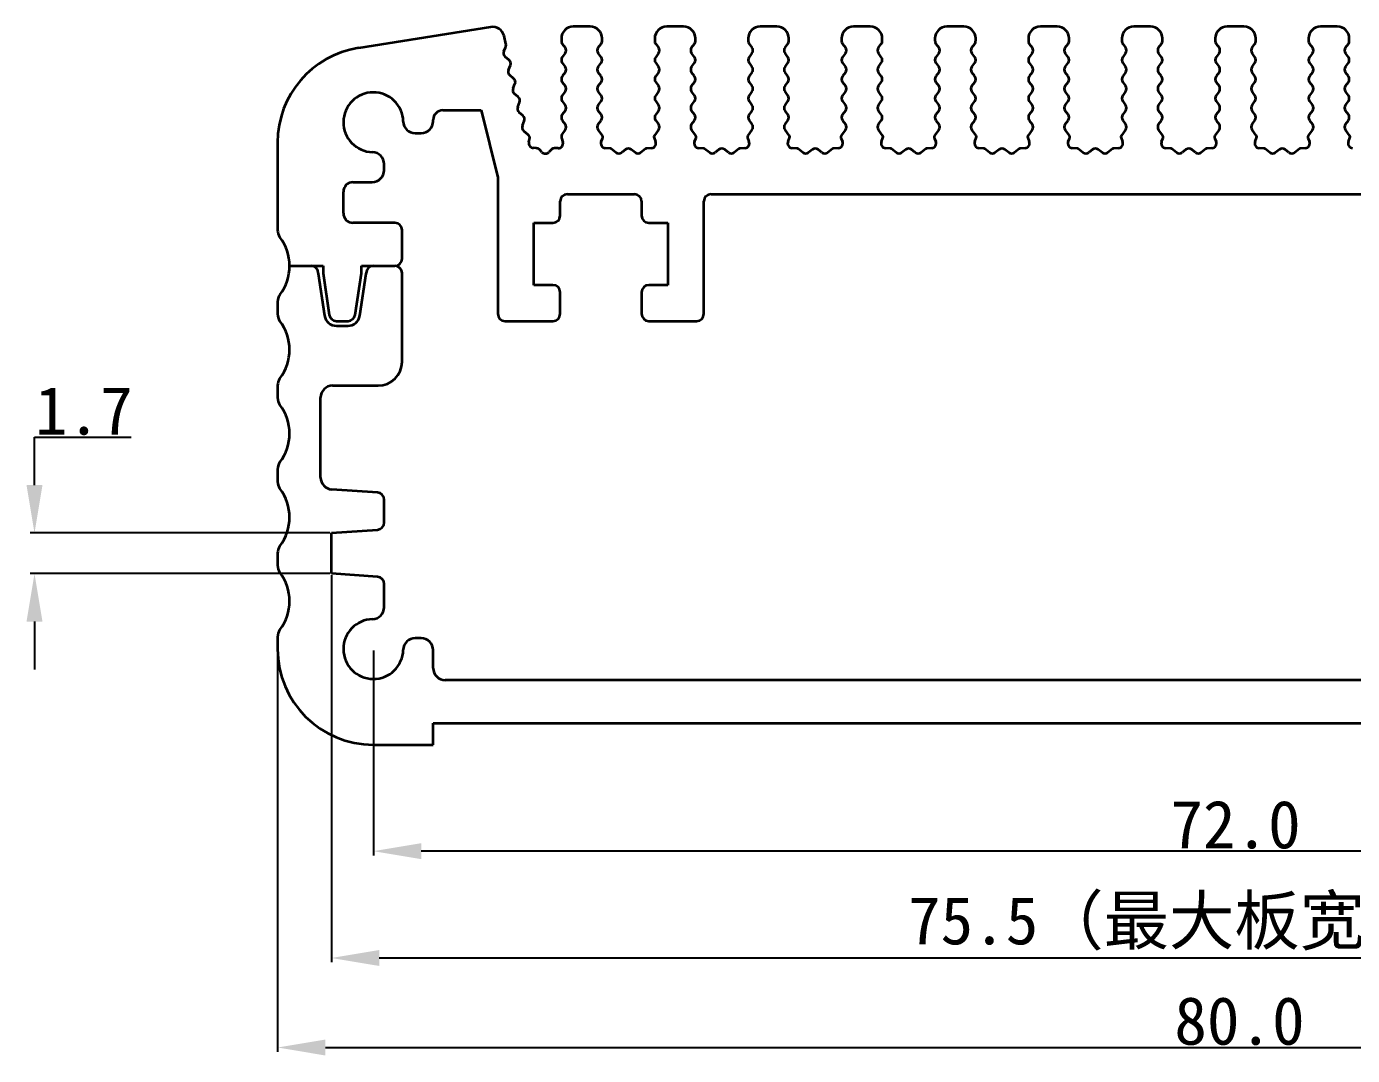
# Model space of a CAD drawing. Header units: inches. Extents: x -10 to 100, y -13 to 35.
# Drawn here: x -10.5 to 44.9, y -13 to 30 of the extents above; entities that cross this region are included whole.
import ezdxf

# ---------------------------------------------------------------- set-up
doc = ezdxf.new("R2010")
doc.units = ezdxf.units.IN
doc.header["$MEASUREMENT"] = 0
doc.layers.add('1', color=30, linetype='Continuous')
doc.layers.add('Visible (ISO)', color=7, linetype='Continuous', lineweight=35)
doc.styles.get("Standard").update_dxf_attribs({"font": 'simhei.ttf'})
doc.dimstyles.get("Standard").update_dxf_attribs({"dimtxt": 2, "dimasz": 2, "dimexe": 0.18, "dimexo": 0.0625, "dimgap": 0.09, "dimtad": 1, "dimtoh": 1, "dimdec": 1, "dimzin": 0, "dimdsep": 46, "dimtxsty": 'Standard', "dimcen": 0.09, "dimadec": 0, "dimazin": 0, "dimtfac": 1, "dimtdec": 1, "dimtofl": 0, "dimtmove": 0, "dimatfit": 3, "dimfxl": 1, "dimtolj": 1, "dimtzin": 0, "dimarcsym": 0})

# ---------------------------------------------------------------- blocks, each defined once
blk = doc.blocks.new('*D1')
at = {"color": 0, "lineweight": -2}
for p, q in [((0, 3.938), (0, -12.822)), ((80, 3.938), (80, -12.822)), ((2, -12.642), (78, -12.642))]:
    blk.add_line(p, q, dxfattribs=at)
at = {"color": 0}
for points in [[(2, -12.309), (2, -12.976), (0, -12.642)], [(78, -12.309), (78, -12.976), (80, -12.642)]]:
    blk.add_solid(points, dxfattribs=at)
at = {"layer": 'Defpoints', "color": 0}
for p in [(0, 4), (80, 4), (80, -12.642)]:
    blk.add_point(p, dxfattribs=at)
at = {"color": 0, "insert": (40.165, -11.541), "char_height": 2, "attachment_point": 5}
blk.add_mtext('\\A1;80.0', dxfattribs=at)
blk = doc.blocks.new('*D3')
at = {"color": 0, "lineweight": -2}
for p, q in [((-10.148, 10.85), (-10.148, 12.85)), ((-10.148, 12.85), (-6.114, 12.85)), ((2.188, 8.85), (-10.328, 8.85)), ((2.188, 7.15), (-10.328, 7.15)), ((-10.148, 5.15), (-10.148, 3.15))]:
    blk.add_line(p, q, dxfattribs=at)
at = {"color": 0}
for points in [[(-10.481, 10.85), (-9.815, 10.85), (-10.148, 8.85)], [(-10.481, 5.15), (-9.815, 5.15), (-10.148, 7.15)]]:
    blk.add_solid(points, dxfattribs=at)
at = {"layer": 'Defpoints', "color": 0}
for p in [(-10.148, 8.85), (2.25, 8.85), (2.25, 7.15)]:
    blk.add_point(p, dxfattribs=at)
at = {"color": 0, "insert": (-8.086, 13.94), "char_height": 2, "attachment_point": 5}
blk.add_mtext('\\A1;1.7', dxfattribs=at)
blk = doc.blocks.new('*D4')
at = {"layer": '1', "color": 0, "lineweight": -2}
for p, q in [((2.25, 7.088), (2.25, -9.084)), ((77.75, 7.088), (77.75, -9.084)), ((4.25, -8.904), (75.75, -8.904))]:
    blk.add_line(p, q, dxfattribs=at)
at = {"layer": '1', "color": 0}
for points in [[(4.25, -8.57), (4.25, -9.237), (2.25, -8.904)], [(75.75, -8.57), (75.75, -9.237), (77.75, -8.904)]]:
    blk.add_solid(points, dxfattribs=at)
at = {"layer": 'Defpoints', "color": 0}
for p in [(2.25, 7.15), (77.75, 7.15), (77.75, -8.904)]:
    blk.add_point(p, dxfattribs=at)
at = {"layer": '1', "color": 0, "insert": (39.949, -7.465), "char_height": 2, "attachment_point": 5}
blk.add_mtext('\\A1;75.5（最大板宽74.9）', dxfattribs=at)
blk = doc.blocks.new('*D9')
at = {"color": 0, "lineweight": -2}
for p, q in [((4, 3.938), (4, -4.621)), ((76, 3.938), (76, -4.621)), ((74, -4.441), (6, -4.441))]:
    blk.add_line(p, q, dxfattribs=at)
at = {"color": 0}
for points in [[(6, -4.108), (6, -4.775), (4, -4.441)], [(74, -4.108), (74, -4.775), (76, -4.441)]]:
    blk.add_solid(points, dxfattribs=at)
at = {"layer": 'Defpoints', "color": 0}
for p in [(4, 4), (76, 4), (4, -4.441)]:
    blk.add_point(p, dxfattribs=at)
at = {"color": 0, "insert": (40, -3.34), "char_height": 2, "attachment_point": 5}
blk.add_mtext('\\A1;72.0', dxfattribs=at)

msp = doc.modelspace()

# ---------------------------------------------------------------- linework, layer by layer
at = {"layer": 'Visible (ISO)'}
for p, q in [((8.893, 29.976), (3.374, 29.102)), ((13.05, 30), (12.35, 30)), ((16.95, 30), (16.25, 30)), ((20.85, 30), (20.15, 30)), ((24.75, 30), (24.05, 30)), ((28.65, 30), (27.95, 30)), ((32.55, 30), (31.85, 30)), ((36.45, 30), (35.75, 30)), ((40.35, 30), (39.65, 30)), ((44.25, 30), (43.55, 30)), ((9.537, 29.281), (9.457, 29.604)), ((11.85, 29.5), (11.85, 29.4)), ((13.55, 29.4), (13.55, 29.5)), ((15.75, 29.5), (15.75, 29.4)), ((17.45, 29.4), (17.45, 29.5)), ((19.65, 29.5), (19.65, 29.4)), ((21.35, 29.4), (21.35, 29.5)), ((23.55, 29.5), (23.55, 29.4)), ((25.25, 29.4), (25.25, 29.5)), ((27.45, 29.5), (27.45, 29.4)), ((29.15, 29.4), (29.15, 29.5)), ((31.35, 29.5), (31.35, 29.4)), ((33.05, 29.4), (33.05, 29.5)), ((35.25, 29.5), (35.25, 29.4)), ((36.95, 29.4), (36.95, 29.5)), ((39.15, 29.5), (39.15, 29.4)), ((40.85, 29.4), (40.85, 29.5)), ((43.05, 29.5), (43.05, 29.4)), ((44.75, 29.4), (44.75, 29.5)), ((9.449, 28.971), (9.527, 29.155)), ((11.89, 29.28), (12.01, 29.12)), ((12.01, 28.88), (11.89, 28.72)), ((13.39, 29.12), (13.51, 29.28)), ((13.51, 28.72), (13.39, 28.88)), ((15.79, 29.28), (15.91, 29.12)), ((15.91, 28.88), (15.79, 28.72)), ((17.29, 29.12), (17.41, 29.28)), ((17.41, 28.72), (17.29, 28.88)), ((19.69, 29.28), (19.81, 29.12)), ((19.81, 28.88), (19.69, 28.72)), ((21.19, 29.12), (21.31, 29.28)), ((21.31, 28.72), (21.19, 28.88)), ((23.59, 29.28), (23.71, 29.12)), ((23.71, 28.88), (23.59, 28.72)), ((25.09, 29.12), (25.21, 29.28)), ((25.21, 28.72), (25.09, 28.88)), ((27.49, 29.28), (27.61, 29.12)), ((27.61, 28.88), (27.49, 28.72)), ((28.99, 29.12), (29.11, 29.28)), ((29.11, 28.72), (28.99, 28.88)), ((31.39, 29.28), (31.51, 29.12)), ((31.51, 28.88), (31.39, 28.72)), ((32.89, 29.12), (33.01, 29.28)), ((33.01, 28.72), (32.89, 28.88)), ((35.29, 29.28), (35.41, 29.12)), ((35.41, 28.88), (35.29, 28.72)), ((36.79, 29.12), (36.91, 29.28)), ((36.91, 28.72), (36.79, 28.88)), ((39.19, 29.28), (39.31, 29.12)), ((39.31, 28.88), (39.19, 28.72)), ((40.69, 29.12), (40.81, 29.28)), ((40.81, 28.72), (40.69, 28.88)), ((43.09, 29.28), (43.21, 29.12)), ((43.21, 28.88), (43.09, 28.72)), ((44.59, 29.12), (44.71, 29.28)), ((44.71, 28.72), (44.59, 28.88)), ((9.663, 28.612), (9.508, 28.738)), ((9.643, 28.195), (9.721, 28.379)), ((11.89, 28.48), (12.01, 28.32)), ((13.39, 28.32), (13.51, 28.48)), ((15.79, 28.48), (15.91, 28.32)), ((17.29, 28.32), (17.41, 28.48)), ((19.69, 28.48), (19.81, 28.32)), ((21.19, 28.32), (21.31, 28.48)), ((23.59, 28.48), (23.71, 28.32)), ((25.09, 28.32), (25.21, 28.48)), ((27.49, 28.48), (27.61, 28.32)), ((28.99, 28.32), (29.11, 28.48)), ((31.39, 28.48), (31.51, 28.32)), ((32.89, 28.32), (33.01, 28.48)), ((35.29, 28.48), (35.41, 28.32)), ((36.79, 28.32), (36.91, 28.48)), ((39.19, 28.48), (39.31, 28.32)), ((40.69, 28.32), (40.81, 28.48)), ((43.09, 28.48), (43.21, 28.32)), ((44.59, 28.32), (44.71, 28.48)), ((9.856, 27.835), (9.701, 27.962)), ((12.01, 28.08), (11.89, 27.92)), ((13.51, 27.92), (13.39, 28.08)), ((15.91, 28.08), (15.79, 27.92)), ((17.41, 27.92), (17.29, 28.08)), ((19.81, 28.08), (19.69, 27.92)), ((21.31, 27.92), (21.19, 28.08)), ((23.71, 28.08), (23.59, 27.92)), ((25.21, 27.92), (25.09, 28.08)), ((27.61, 28.08), (27.49, 27.92)), ((29.11, 27.92), (28.99, 28.08)), ((31.51, 28.08), (31.39, 27.92)), ((33.01, 27.92), (32.89, 28.08)), ((35.41, 28.08), (35.29, 27.92)), ((36.91, 27.92), (36.79, 28.08)), ((39.31, 28.08), (39.19, 27.92)), ((40.81, 27.92), (40.69, 28.08)), ((43.21, 28.08), (43.09, 27.92)), ((44.71, 27.92), (44.59, 28.08)), ((9.837, 27.418), (9.914, 27.603)), ((10.05, 27.059), (9.895, 27.185)), ((11.89, 27.68), (12.01, 27.52)), ((12.01, 27.28), (11.89, 27.12)), ((13.39, 27.52), (13.51, 27.68)), ((13.51, 27.12), (13.39, 27.28)), ((15.79, 27.68), (15.91, 27.52)), ((15.91, 27.28), (15.79, 27.12)), ((17.29, 27.52), (17.41, 27.68)), ((17.41, 27.12), (17.29, 27.28)), ((19.69, 27.68), (19.81, 27.52)), ((19.81, 27.28), (19.69, 27.12)), ((21.19, 27.52), (21.31, 27.68)), ((21.31, 27.12), (21.19, 27.28)), ((23.59, 27.68), (23.71, 27.52)), ((23.71, 27.28), (23.59, 27.12)), ((25.09, 27.52), (25.21, 27.68)), ((25.21, 27.12), (25.09, 27.28)), ((27.49, 27.68), (27.61, 27.52)), ((27.61, 27.28), (27.49, 27.12)), ((28.99, 27.52), (29.11, 27.68)), ((29.11, 27.12), (28.99, 27.28)), ((31.39, 27.68), (31.51, 27.52)), ((31.51, 27.28), (31.39, 27.12)), ((32.89, 27.52), (33.01, 27.68)), ((33.01, 27.12), (32.89, 27.28)), ((35.29, 27.68), (35.41, 27.52)), ((35.41, 27.28), (35.29, 27.12)), ((36.79, 27.52), (36.91, 27.68)), ((36.91, 27.12), (36.79, 27.28)), ((39.19, 27.68), (39.31, 27.52)), ((39.31, 27.28), (39.19, 27.12)), ((40.69, 27.52), (40.81, 27.68)), ((40.81, 27.12), (40.69, 27.28)), ((43.09, 27.68), (43.21, 27.52)), ((43.21, 27.28), (43.09, 27.12)), ((44.59, 27.52), (44.71, 27.68)), ((44.71, 27.12), (44.59, 27.28)), ((10.03, 26.642), (10.108, 26.826)), ((11.89, 26.88), (12.01, 26.72)), ((13.39, 26.72), (13.51, 26.88)), ((15.79, 26.88), (15.91, 26.72)), ((17.29, 26.72), (17.41, 26.88)), ((19.69, 26.88), (19.81, 26.72)), ((21.19, 26.72), (21.31, 26.88)), ((23.59, 26.88), (23.71, 26.72)), ((25.09, 26.72), (25.21, 26.88)), ((27.49, 26.88), (27.61, 26.72)), ((28.99, 26.72), (29.11, 26.88)), ((31.39, 26.88), (31.51, 26.72)), ((32.89, 26.72), (33.01, 26.88)), ((35.29, 26.88), (35.41, 26.72)), ((36.79, 26.72), (36.91, 26.88)), ((39.19, 26.88), (39.31, 26.72)), ((40.69, 26.72), (40.81, 26.88)), ((43.09, 26.88), (43.21, 26.72)), ((44.59, 26.72), (44.71, 26.88)), ((6.5, 26.046), (6.5, 26.1)), ((6.9, 26.5), (8.5, 26.5)), ((8.5, 26.5), (9.2, 23.692)), ((10.243, 26.283), (10.088, 26.409)), ((10.224, 25.866), (10.301, 26.05)), ((12.01, 26.48), (11.89, 26.32)), ((11.89, 26.08), (12.01, 25.92)), ((13.51, 26.32), (13.39, 26.48)), ((13.39, 25.92), (13.51, 26.08)), ((15.91, 26.48), (15.79, 26.32)), ((15.79, 26.08), (15.91, 25.92)), ((17.41, 26.32), (17.29, 26.48)), ((17.29, 25.92), (17.41, 26.08)), ((19.81, 26.48), (19.69, 26.32)), ((19.69, 26.08), (19.81, 25.92)), ((21.31, 26.32), (21.19, 26.48)), ((21.19, 25.92), (21.31, 26.08)), ((23.71, 26.48), (23.59, 26.32)), ((23.59, 26.08), (23.71, 25.92)), ((25.21, 26.32), (25.09, 26.48)), ((25.09, 25.92), (25.21, 26.08)), ((27.61, 26.48), (27.49, 26.32)), ((27.49, 26.08), (27.61, 25.92)), ((29.11, 26.32), (28.99, 26.48)), ((28.99, 25.92), (29.11, 26.08)), ((31.51, 26.48), (31.39, 26.32)), ((31.39, 26.08), (31.51, 25.92)), ((33.01, 26.32), (32.89, 26.48)), ((32.89, 25.92), (33.01, 26.08)), ((35.41, 26.48), (35.29, 26.32)), ((35.29, 26.08), (35.41, 25.92)), ((36.91, 26.32), (36.79, 26.48)), ((36.79, 25.92), (36.91, 26.08)), ((39.31, 26.48), (39.19, 26.32)), ((39.19, 26.08), (39.31, 25.92)), ((40.81, 26.32), (40.69, 26.48)), ((40.69, 25.92), (40.81, 26.08)), ((43.21, 26.48), (43.09, 26.32)), ((43.09, 26.08), (43.21, 25.92)), ((44.71, 26.32), (44.59, 26.48)), ((44.59, 25.92), (44.71, 26.08)), ((5.749, 25.546), (6, 25.546)), ((10.455, 25.492), (10.282, 25.633)), ((12.01, 25.68), (11.895, 25.527)), ((13.565, 25.446), (13.39, 25.68)), ((15.91, 25.68), (15.735, 25.446)), ((17.465, 25.446), (17.29, 25.68)), ((19.81, 25.68), (19.635, 25.446)), ((21.365, 25.446), (21.19, 25.68)), ((23.71, 25.68), (23.535, 25.446)), ((25.265, 25.446), (25.09, 25.68)), ((27.61, 25.68), (27.435, 25.446)), ((29.165, 25.446), (28.99, 25.68)), ((31.51, 25.68), (31.335, 25.446)), ((33.065, 25.446), (32.89, 25.68)), ((35.41, 25.68), (35.235, 25.446)), ((36.965, 25.446), (36.79, 25.68)), ((39.31, 25.68), (39.135, 25.446)), ((40.865, 25.446), (40.69, 25.68)), ((43.21, 25.68), (43.035, 25.446)), ((44.765, 25.446), (44.59, 25.68)), ((0, 25.152), (0, 21.5)), ((10.495, 25.175), (10.523, 25.289)), ((10.802, 24.916), (10.691, 24.927)), ((11.72, 24.915), (11.568, 24.916)), ((11.863, 25.354), (11.914, 25.168)), ((13.515, 25.2), (13.577, 25.347)), ((13.882, 24.906), (13.683, 24.922)), ((15.617, 24.922), (15.418, 24.906)), ((15.723, 25.347), (15.785, 25.2)), ((17.415, 25.2), (17.477, 25.347)), ((17.782, 24.906), (17.583, 24.922)), ((19.517, 24.922), (19.318, 24.906)), ((19.623, 25.347), (19.685, 25.2)), ((21.315, 25.2), (21.377, 25.347)), ((21.682, 24.906), (21.483, 24.922)), ((23.417, 24.922), (23.218, 24.906)), ((23.523, 25.347), (23.585, 25.2)), ((25.215, 25.2), (25.277, 25.347)), ((25.582, 24.906), (25.383, 24.922)), ((27.317, 24.922), (27.118, 24.906)), ((27.423, 25.347), (27.485, 25.2)), ((29.115, 25.2), (29.177, 25.347)), ((29.482, 24.906), (29.283, 24.922)), ((31.217, 24.922), (31.018, 24.906)), ((31.323, 25.347), (31.385, 25.2)), ((33.015, 25.2), (33.077, 25.347)), ((33.382, 24.906), (33.183, 24.922)), ((35.117, 24.922), (34.918, 24.906)), ((35.223, 25.347), (35.285, 25.2)), ((36.915, 25.2), (36.977, 25.347)), ((37.282, 24.906), (37.083, 24.922)), ((39.017, 24.922), (38.818, 24.906)), ((39.123, 25.347), (39.185, 25.2)), ((40.815, 25.2), (40.877, 25.347)), ((41.182, 24.906), (40.983, 24.922)), ((42.917, 24.922), (42.718, 24.906)), ((43.023, 25.347), (43.085, 25.2)), ((44.715, 25.2), (44.777, 25.347)), ((11.038, 24.758), (10.951, 24.852)), ((11.419, 24.852), (11.332, 24.758)), ((14.13, 24.74), (13.934, 24.887)), ((14.53, 24.86), (14.37, 24.74)), ((14.93, 24.74), (14.77, 24.86)), ((15.366, 24.887), (15.17, 24.74)), ((18.03, 24.74), (17.834, 24.887)), ((18.43, 24.86), (18.27, 24.74)), ((18.83, 24.74), (18.67, 24.86)), ((19.266, 24.887), (19.07, 24.74)), ((21.93, 24.74), (21.734, 24.887)), ((22.33, 24.86), (22.17, 24.74)), ((22.73, 24.74), (22.57, 24.86)), ((23.166, 24.887), (22.97, 24.74)), ((25.83, 24.74), (25.634, 24.887)), ((26.23, 24.86), (26.07, 24.74)), ((26.63, 24.74), (26.47, 24.86)), ((27.066, 24.887), (26.87, 24.74)), ((29.73, 24.74), (29.534, 24.887)), ((30.13, 24.86), (29.97, 24.74)), ((30.53, 24.74), (30.37, 24.86)), ((30.966, 24.887), (30.77, 24.74)), ((33.63, 24.74), (33.434, 24.887)), ((34.03, 24.86), (33.87, 24.74)), ((34.43, 24.74), (34.27, 24.86)), ((34.866, 24.887), (34.67, 24.74)), ((37.53, 24.74), (37.334, 24.887)), ((37.93, 24.86), (37.77, 24.74)), ((38.33, 24.74), (38.17, 24.86)), ((38.766, 24.887), (38.57, 24.74)), ((41.43, 24.74), (41.234, 24.887)), ((41.83, 24.86), (41.67, 24.74)), ((42.23, 24.74), (42.07, 24.86)), ((42.666, 24.887), (42.47, 24.74)), ((4.45, 24), (4.45, 24.251)), ((3.15, 23.5), (3.95, 23.5)), ((9.2, 23.692), (9.2, 18)), ((2.75, 22.2), (2.75, 23.1)), ((11.8, 22.1), (11.8, 22.7)), ((12.1, 23), (14.9, 23)), ((15.2, 22.7), (15.2, 22.1)), ((17.8, 18), (17.8, 22.7)), ((18.1, 23), (61.9, 23)), ((4.9, 21.8), (3.15, 21.8)), ((10.7, 19.2), (10.7, 21.8)), ((10.7, 21.8), (11.5, 21.8)), ((15.5, 21.8), (16.3, 21.8)), ((16.3, 21.8), (16.3, 19.2)), ((5.2, 20.3), (5.2, 21.5)), ((0.5, 20), (1.9, 20)), ((0.5, 20), (1.4, 20)), ((1.9, 20), (1.9, 19.7)), ((3.5, 19.7), (3.5, 20)), ((3.5, 20), (4.9, 20)), ((4, 20), (4.9, 20)), ((1.7, 19.7), (1.7, 19.685)), ((1.7, 19.685), (1.964, 17.926)), ((1.9, 19.7), (2.162, 17.955)), ((3.238, 17.955), (3.5, 19.7)), ((3.436, 17.926), (3.7, 19.685)), ((3.7, 19.685), (3.7, 19.7)), ((5.2, 16), (5.2, 19.7)), ((11.5, 19.2), (10.7, 19.2)), ((11.8, 18), (11.8, 18.9)), ((15.2, 18.9), (15.2, 18)), ((16.3, 19.2), (15.5, 19.2)), ((0, 18.5), (0, 18)), ((2.458, 17.7), (2.942, 17.7)), ((2.458, 17.5), (2.942, 17.5)), ((9.5, 17.7), (11.5, 17.7)), ((15.5, 17.7), (17.5, 17.7)), ((0, 15), (0, 14.5)), ((2.3, 15), (4.2, 15)), ((1.8, 11.165), (1.8, 14.5)), ((0, 11.5), (0, 11)), ((4.175, 10.533), (2.265, 10.666)), ((4.454, 9.284), (4.454, 10.234)), ((2.25, 8.85), (4.175, 8.985)), ((2.25, 7.15), (2.25, 8.85)), ((0, 8), (0, 7.5)), ((4.175, 7.015), (2.25, 7.15)), ((4.454, 5.749), (4.454, 6.716)), ((0, 4.5), (0, 4)), ((6, 4.454), (5.749, 4.454)), ((6.5, 3.2), (6.5, 3.954)), ((73, 2.7), (7, 2.7)), ((6.5, 0), (6.5, 0.9)), ((6.5, 0.9), (73.5, 0.9)), ((4, 0), (6.5, 0))]:
    msp.add_line(p, q, dxfattribs=at)
for centre, radius, start, end in [((8.971, 29.483), 0.5, 14, 99), ((12.35, 29.5), 0.5, 90, 180), ((13.05, 29.5), 0.5, 0, 90), ((16.25, 29.5), 0.5, 90, 180), ((16.95, 29.5), 0.5, 0, 90), ((20.15, 29.5), 0.5, 90, 180), ((20.85, 29.5), 0.5, 0, 90), ((24.05, 29.5), 0.5, 90, 180), ((24.75, 29.5), 0.5, 0, 90), ((27.95, 29.5), 0.5, 90, 180), ((28.65, 29.5), 0.5, 360, 90), ((31.85, 29.5), 0.5, 90, 180), ((32.55, 29.5), 0.5, 0, 90), ((35.75, 29.5), 0.5, 90, 180), ((36.45, 29.5), 0.5, 0, 90), ((39.65, 29.5), 0.5, 90, 180), ((40.35, 29.5), 0.5, 0, 90), ((43.55, 29.5), 0.5, 90, 180), ((44.25, 29.5), 0.5, 360, 90), ((12.05, 29.4), 0.2, 180, 216.8699), ((13.35, 29.4), 0.2, 323.1301, 0), ((15.95, 29.4), 0.2, 180, 216.8699), ((17.25, 29.4), 0.2, 323.1301, 0), ((19.85, 29.4), 0.2, 180, 216.8699), ((21.15, 29.4), 0.2, 323.1301, 0), ((23.75, 29.4), 0.2, 180, 216.8699), ((25.05, 29.4), 0.2, 323.1301, 0), ((27.65, 29.4), 0.2, 180, 216.8699), ((28.95, 29.4), 0.2, 323.1301, 0), ((31.55, 29.4), 0.2, 180, 216.8699), ((32.85, 29.4), 0.2, 323.1301, 0), ((35.45, 29.4), 0.2, 180, 216.8699), ((36.75, 29.4), 0.2, 323.1301, 0), ((39.35, 29.4), 0.2, 180, 216.8699), ((40.65, 29.4), 0.2, 323.1301, 0), ((43.25, 29.4), 0.2, 180, 216.8699), ((44.55, 29.4), 0.2, 323.1301, 0), ((4, 25.152), 4, 99, 180), ((9.634, 28.893), 0.2, 157.1301, 230.8699), ((9.343, 29.233), 0.2, 337.1301, 14), ((11.85, 29), 0.2, 323.1301, 36.8699), ((13.55, 29), 0.2, 143.1301, 216.8699), ((15.75, 29), 0.2, 323.1301, 36.8699), ((17.45, 29), 0.2, 143.1301, 216.8699), ((19.65, 29), 0.2, 323.1301, 36.8699), ((21.35, 29), 0.2, 143.1301, 216.8699), ((23.55, 29), 0.2, 323.1301, 36.8699), ((25.25, 29), 0.2, 143.1301, 216.8699), ((27.45, 29), 0.2, 323.1301, 36.8699), ((29.15, 29), 0.2, 143.1301, 216.8699), ((31.35, 29), 0.2, 323.1301, 36.8699), ((33.05, 29), 0.2, 143.1301, 216.8699), ((35.25, 29), 0.2, 323.1301, 36.8699), ((36.95, 29), 0.2, 143.1301, 216.8699), ((39.15, 29), 0.2, 323.1301, 36.8699), ((40.85, 29), 0.2, 143.1301, 216.8699), ((43.05, 29), 0.2, 323.1301, 36.8699), ((44.75, 29), 0.2, 143.1301, 216.8699), ((9.536, 28.457), 0.2, 337.1301, 50.8699), ((12.05, 28.6), 0.2, 143.1301, 216.8699), ((11.85, 28.2), 0.2, 323.1301, 36.8699), ((13.55, 28.2), 0.2, 143.1301, 216.8699), ((13.35, 28.6), 0.2, 323.1301, 36.8699), ((15.95, 28.6), 0.2, 143.1301, 216.8699), ((15.75, 28.2), 0.2, 323.1301, 36.8699), ((17.45, 28.2), 0.2, 143.1301, 216.8699), ((17.25, 28.6), 0.2, 323.1301, 36.8699), ((19.85, 28.6), 0.2, 143.1301, 216.8699), ((19.65, 28.2), 0.2, 323.1301, 36.8699), ((21.35, 28.2), 0.2, 143.1301, 216.8699), ((21.15, 28.6), 0.2, 323.1301, 36.8699), ((23.75, 28.6), 0.2, 143.1301, 216.8699), ((23.55, 28.2), 0.2, 323.1301, 36.8699), ((25.25, 28.2), 0.2, 143.1301, 216.8699), ((25.05, 28.6), 0.2, 323.1301, 36.8699), ((27.65, 28.6), 0.2, 143.1301, 216.8699), ((27.45, 28.2), 0.2, 323.1301, 36.8699), ((29.15, 28.2), 0.2, 143.1301, 216.8699), ((28.95, 28.6), 0.2, 323.1301, 36.8699), ((31.55, 28.6), 0.2, 143.1301, 216.8699), ((31.35, 28.2), 0.2, 323.1301, 36.8699), ((33.05, 28.2), 0.2, 143.1301, 216.8699), ((32.85, 28.6), 0.2, 323.1301, 36.8699), ((35.45, 28.6), 0.2, 143.1301, 216.8699), ((35.25, 28.2), 0.2, 323.1301, 36.8699), ((36.95, 28.2), 0.2, 143.1301, 216.8699), ((36.75, 28.6), 0.2, 323.1301, 36.8699), ((39.35, 28.6), 0.2, 143.1301, 216.8699), ((39.15, 28.2), 0.2, 323.1301, 36.8699), ((40.85, 28.2), 0.2, 143.1301, 216.8699), ((40.65, 28.6), 0.2, 323.1301, 36.8699), ((43.25, 28.6), 0.2, 143.1301, 216.8699), ((43.05, 28.2), 0.2, 323.1301, 36.8699), ((44.75, 28.2), 0.2, 143.1301, 216.8699), ((44.55, 28.6), 0.2, 323.1301, 36.8699), ((9.827, 28.117), 0.2, 157.1301, 230.8699), ((9.73, 27.68), 0.2, 337.1301, 50.8699), ((12.05, 27.8), 0.2, 143.1301, 216.8699), ((13.35, 27.8), 0.2, 323.1301, 36.8699), ((15.95, 27.8), 0.2, 143.1301, 216.8699), ((17.25, 27.8), 0.2, 323.1301, 36.8699), ((19.85, 27.8), 0.2, 143.1301, 216.8699), ((21.15, 27.8), 0.2, 323.1301, 36.8699), ((23.75, 27.8), 0.2, 143.1301, 216.8699), ((25.05, 27.8), 0.2, 323.1301, 36.8699), ((27.65, 27.8), 0.2, 143.1301, 216.8699), ((28.95, 27.8), 0.2, 323.1301, 36.8699), ((31.55, 27.8), 0.2, 143.1301, 216.8699), ((32.85, 27.8), 0.2, 323.1301, 36.8699), ((35.45, 27.8), 0.2, 143.1301, 216.8699), ((36.75, 27.8), 0.2, 323.1301, 36.8699), ((39.35, 27.8), 0.2, 143.1301, 216.8699), ((40.65, 27.8), 0.2, 323.1301, 36.8699), ((43.25, 27.8), 0.2, 143.1301, 216.8699), ((44.55, 27.8), 0.2, 323.1301, 36.8699), ((4, 26), 1.25, 1.5125, 268.3628), ((10.021, 27.341), 0.2, 157.1301, 230.8699), ((11.85, 27.4), 0.2, 323.1301, 36.8699), ((13.55, 27.4), 0.2, 143.1301, 216.8699), ((15.75, 27.4), 0.2, 323.1301, 36.8699), ((17.45, 27.4), 0.2, 143.1301, 216.8699), ((19.65, 27.4), 0.2, 323.1301, 36.8699), ((21.35, 27.4), 0.2, 143.1301, 216.8699), ((23.55, 27.4), 0.2, 323.1301, 36.8699), ((25.25, 27.4), 0.2, 143.1301, 216.8699), ((27.45, 27.4), 0.2, 323.1301, 36.8699), ((29.15, 27.4), 0.2, 143.1301, 216.8699), ((31.35, 27.4), 0.2, 323.1301, 36.8699), ((33.05, 27.4), 0.2, 143.1301, 216.8699), ((35.25, 27.4), 0.2, 323.1301, 36.8699), ((36.95, 27.4), 0.2, 143.1301, 216.8699), ((39.15, 27.4), 0.2, 323.1301, 36.8699), ((40.85, 27.4), 0.2, 143.1301, 216.8699), ((43.05, 27.4), 0.2, 323.1301, 36.8699), ((44.75, 27.4), 0.2, 143.1301, 216.8699), ((10.214, 26.564), 0.2, 157.1301, 230.8699), ((9.924, 26.904), 0.2, 337.1301, 50.8699), ((12.05, 27), 0.2, 143.1301, 216.8699), ((11.85, 26.6), 0.2, 323.1301, 36.8699), ((13.55, 26.6), 0.2, 143.1301, 216.8699), ((13.35, 27), 0.2, 323.1301, 36.8699), ((15.95, 27), 0.2, 143.1301, 216.8699), ((15.75, 26.6), 0.2, 323.1301, 36.8699), ((17.45, 26.6), 0.2, 143.1301, 216.8699), ((17.25, 27), 0.2, 323.1301, 36.8699), ((19.85, 27), 0.2, 143.1301, 216.8699), ((19.65, 26.6), 0.2, 323.1301, 36.8699), ((21.35, 26.6), 0.2, 143.1301, 216.8699), ((21.15, 27), 0.2, 323.1301, 36.8699), ((23.75, 27), 0.2, 143.1301, 216.8699), ((23.55, 26.6), 0.2, 323.1301, 36.8699), ((25.25, 26.6), 0.2, 143.1301, 216.8699), ((25.05, 27), 0.2, 323.1301, 36.8699), ((27.65, 27), 0.2, 143.1301, 216.8699), ((27.45, 26.6), 0.2, 323.1301, 36.8699), ((29.15, 26.6), 0.2, 143.1301, 216.8699), ((28.95, 27), 0.2, 323.1301, 36.8699), ((31.55, 27), 0.2, 143.1301, 216.8699), ((31.35, 26.6), 0.2, 323.1301, 36.8699), ((33.05, 26.6), 0.2, 143.1301, 216.8699), ((32.85, 27), 0.2, 323.1301, 36.8699), ((35.45, 27), 0.2, 143.1301, 216.8699), ((35.25, 26.6), 0.2, 323.1301, 36.8699), ((36.95, 26.6), 0.2, 143.1301, 216.8699), ((36.75, 27), 0.2, 323.1301, 36.8699), ((39.35, 27), 0.2, 143.1301, 216.8699), ((39.15, 26.6), 0.2, 323.1301, 36.8699), ((40.85, 26.6), 0.2, 143.1301, 216.8699), ((40.65, 27), 0.2, 323.1301, 36.8699), ((43.25, 27), 0.2, 143.1301, 216.8699), ((43.05, 26.6), 0.2, 323.1301, 36.8699), ((44.75, 26.6), 0.2, 143.1301, 216.8699), ((44.55, 27), 0.2, 323.1301, 36.8699), ((5.749, 26.046), 0.5, 181.5125, 270), ((6, 26.046), 0.5, 270, 360), ((6.9, 26.1), 0.4, 90, 180), ((10.117, 26.128), 0.2, 337.1301, 50.8699), ((12.05, 26.2), 0.2, 143.1301, 216.8699), ((13.35, 26.2), 0.2, 323.1301, 36.8699), ((15.95, 26.2), 0.2, 143.1301, 216.8699), ((17.25, 26.2), 0.2, 323.1301, 36.8699), ((19.85, 26.2), 0.2, 143.1301, 216.8699), ((21.15, 26.2), 0.2, 323.1301, 36.8699), ((23.75, 26.2), 0.2, 143.1301, 216.8699), ((25.05, 26.2), 0.2, 323.1301, 36.8699), ((27.65, 26.2), 0.2, 143.1301, 216.8699), ((28.95, 26.2), 0.2, 323.1301, 36.8699), ((31.55, 26.2), 0.2, 143.1301, 216.8699), ((32.85, 26.2), 0.2, 323.1301, 36.8699), ((35.45, 26.2), 0.2, 143.1301, 216.8699), ((36.75, 26.2), 0.2, 323.1301, 36.8699), ((39.35, 26.2), 0.2, 143.1301, 216.8699), ((40.65, 26.2), 0.2, 323.1301, 36.8699), ((43.25, 26.2), 0.2, 143.1301, 216.8699), ((44.55, 26.2), 0.2, 323.1301, 36.8699), ((10.408, 25.788), 0.2, 157.1301, 230.8699), ((10.329, 25.337), 0.2, 346.2272, 50.8699), ((12.055, 25.407), 0.2, 143.1301, 195.4588), ((11.85, 25.8), 0.2, 323.1301, 36.8699), ((13.55, 25.8), 0.2, 143.1301, 216.8699), ((15.75, 25.8), 0.2, 323.1301, 36.8699), ((17.45, 25.8), 0.2, 143.1301, 216.8699), ((19.65, 25.8), 0.2, 323.1301, 36.8699), ((21.35, 25.8), 0.2, 143.1301, 216.8699), ((23.55, 25.8), 0.2, 323.1301, 36.8699), ((25.25, 25.8), 0.2, 143.1301, 216.8699), ((27.45, 25.8), 0.2, 323.1301, 36.8699), ((29.15, 25.8), 0.2, 143.1301, 216.8699), ((31.35, 25.8), 0.2, 323.1301, 36.8699), ((33.05, 25.8), 0.2, 143.1301, 216.8699), ((35.25, 25.8), 0.2, 323.1301, 36.8699), ((36.95, 25.8), 0.2, 143.1301, 216.8699), ((39.15, 25.8), 0.2, 323.1301, 36.8699), ((40.85, 25.8), 0.2, 143.1301, 216.8699), ((43.05, 25.8), 0.2, 323.1301, 36.8699), ((44.75, 25.8), 0.2, 143.1301, 216.8699), ((10.689, 25.127), 0.2, 166.2272, 270.4588), ((10.804, 24.716), 0.2, 42.8825, 90.4588), ((11.566, 24.716), 0.2, 89.5412, 137.1175), ((11.721, 25.115), 0.2, 269.5412, 15.4588), ((13.699, 25.122), 0.2, 156.8932, 265.4165), ((13.485, 25.386), 0.1, 336.8932, 36.8699), ((15.601, 25.122), 0.2, 274.5835, 23.1068), ((15.815, 25.386), 0.1, 143.1301, 203.1068), ((17.599, 25.122), 0.2, 156.8932, 265.4165), ((17.385, 25.386), 0.1, 336.8932, 36.8699), ((19.501, 25.122), 0.2, 274.5835, 23.1068), ((19.715, 25.386), 0.1, 143.1301, 203.1068), ((21.499, 25.122), 0.2, 156.8932, 265.4165), ((21.285, 25.386), 0.1, 336.8932, 36.8699), ((23.401, 25.122), 0.2, 274.5835, 23.1068), ((23.615, 25.386), 0.1, 143.1301, 203.1068), ((25.399, 25.122), 0.2, 156.8932, 265.4165), ((25.185, 25.386), 0.1, 336.8932, 36.8699), ((27.301, 25.122), 0.2, 274.5835, 23.1068), ((27.515, 25.386), 0.1, 143.1301, 203.1068), ((29.299, 25.122), 0.2, 156.8932, 265.4165), ((29.085, 25.386), 0.1, 336.8932, 36.8699), ((31.201, 25.122), 0.2, 274.5835, 23.1068), ((31.415, 25.386), 0.1, 143.1301, 203.1068), ((33.199, 25.122), 0.2, 156.8932, 265.4165), ((32.985, 25.386), 0.1, 336.8932, 36.8699), ((35.101, 25.122), 0.2, 274.5835, 23.1068), ((35.315, 25.386), 0.1, 143.1301, 203.1068), ((37.099, 25.122), 0.2, 156.8932, 265.4165), ((36.885, 25.386), 0.1, 336.8932, 36.8699), ((39.001, 25.122), 0.2, 274.5835, 23.1068), ((39.215, 25.386), 0.1, 143.1301, 203.1068), ((40.999, 25.122), 0.2, 156.8932, 265.4165), ((40.785, 25.386), 0.1, 336.8932, 36.8699), ((42.901, 25.122), 0.2, 274.5835, 23.1068), ((43.115, 25.386), 0.1, 143.1301, 203.1068), ((44.899, 25.122), 0.2, 156.8932, 265.4165), ((44.685, 25.386), 0.1, 336.8932, 36.8699), ((3.95, 24.251), 0.5, 0, 88.3628), ((11.185, 24.894), 0.2, 222.8825, 317.1175), ((13.874, 24.807), 0.1, 53.1301, 85.4165), ((14.25, 24.9), 0.2, 233.1301, 306.8699), ((14.65, 24.7), 0.2, 53.1301, 126.8699), ((15.05, 24.9), 0.2, 233.1301, 306.8699), ((15.426, 24.807), 0.1, 94.5835, 126.8699), ((17.774, 24.807), 0.1, 53.1301, 85.4165), ((18.15, 24.9), 0.2, 233.1301, 306.8699), ((18.55, 24.7), 0.2, 53.1301, 126.8699), ((18.95, 24.9), 0.2, 233.1301, 306.8699), ((19.326, 24.807), 0.1, 94.5835, 126.8699), ((21.674, 24.807), 0.1, 53.1301, 85.4165), ((22.05, 24.9), 0.2, 233.1301, 306.8699), ((22.45, 24.7), 0.2, 53.1301, 126.8699), ((22.85, 24.9), 0.2, 233.1301, 306.8699), ((23.226, 24.807), 0.1, 94.5835, 126.8699), ((25.574, 24.807), 0.1, 53.1301, 85.4165), ((25.95, 24.9), 0.2, 233.1301, 306.8699), ((26.35, 24.7), 0.2, 53.1301, 126.8699), ((26.75, 24.9), 0.2, 233.1301, 306.8699), ((27.126, 24.807), 0.1, 94.5835, 126.8699), ((29.474, 24.807), 0.1, 53.1301, 85.4165), ((29.85, 24.9), 0.2, 233.1301, 306.8699), ((30.25, 24.7), 0.2, 53.1301, 126.8699), ((30.65, 24.9), 0.2, 233.1301, 306.8699), ((31.026, 24.807), 0.1, 94.5835, 126.8699), ((33.374, 24.807), 0.1, 53.1301, 85.4165), ((33.75, 24.9), 0.2, 233.1301, 306.8699), ((34.15, 24.7), 0.2, 53.1301, 126.8699), ((34.55, 24.9), 0.2, 233.1301, 306.8699), ((34.926, 24.807), 0.1, 94.5835, 126.8699), ((37.274, 24.807), 0.1, 53.1301, 85.4165), ((37.65, 24.9), 0.2, 233.1301, 306.8699), ((38.05, 24.7), 0.2, 53.1301, 126.8699), ((38.45, 24.9), 0.2, 233.1301, 306.8699), ((38.826, 24.807), 0.1, 94.5835, 126.8699), ((41.174, 24.807), 0.1, 53.1301, 85.4165), ((41.55, 24.9), 0.2, 233.1301, 306.8699), ((41.95, 24.7), 0.2, 53.1301, 126.8699), ((42.35, 24.9), 0.2, 233.1301, 306.8699), ((42.726, 24.807), 0.1, 94.5835, 126.8699), ((3.95, 24), 0.5, 270, 0), ((3.15, 23.1), 0.4, 90, 180), ((12.1, 22.7), 0.3, 90, 180), ((14.9, 22.7), 0.3, 0, 90), ((18.1, 22.7), 0.3, 90, 180), ((3.15, 22.2), 0.4, 180, 270), ((4.9, 21.5), 0.3, 360, 90), ((11.5, 22.1), 0.3, 270, 0), ((15.5, 22.1), 0.3, 180, 270), ((0.5, 21.5), 0.5, 180, 216.8699), ((-1.5, 20), 2, 360, 36.8699), ((-1.5, 20), 2, 323.1301, 360), ((1.4, 19.7), 0.3, 360, 90), ((4, 19.7), 0.3, 90, 180), ((4.9, 20.3), 0.3, 270, 0), ((4.9, 19.7), 0.3, 360, 90), ((11.5, 18.9), 0.3, 0, 90), ((15.5, 18.9), 0.3, 90, 180), ((0.5, 18.5), 0.5, 143.1301, 180), ((0.5, 18), 0.5, 180, 216.8699), ((2.458, 18), 0.5, 188.5308, 270), ((2.458, 18), 0.3, 188.5308, 270), ((2.942, 18), 0.3, 270, 351.4692), ((2.942, 18), 0.5, 270, 351.4692), ((9.5, 18), 0.3, 180, 270), ((11.5, 18), 0.3, 270, 0), ((15.5, 18), 0.3, 180, 270), ((17.5, 18), 0.3, 270, 0), ((-1.5, 16.5), 2, 323.1301, 36.8699), ((4.2, 16), 1, 270, 360), ((0.5, 15), 0.5, 143.1301, 180), ((2.3, 14.5), 0.5, 90, 180), ((0.5, 14.5), 0.5, 180, 216.8699), ((-1.5, 13), 2, 323.1301, 36.8699), ((0.5, 11.5), 0.5, 143.1301, 180), ((2.3, 11.165), 0.5, 180, 266), ((0.5, 11), 0.5, 180, 216.8699), ((-1.5, 9.5), 2, 323.1301, 36.8699), ((4.154, 10.234), 0.3, 360, 86), ((4.154, 9.284), 0.3, 274, 360), ((0.5, 8), 0.5, 143.1301, 180), ((0.5, 7.5), 0.5, 180, 216.8699), ((-1.5, 6), 2, 323.1301, 36.8699), ((4.154, 6.716), 0.3, 0, 86), ((3.954, 5.749), 0.5, 271.5125, 360), ((4, 4), 1.25, 91.5125, 358.4875), ((0.5, 4.5), 0.5, 143.1301, 180), ((5.749, 3.954), 0.5, 90, 178.4875), ((6, 3.954), 0.5, 0, 90), ((4, 4), 4, 180, 270), ((7, 3.2), 0.5, 180, 270)]:
    msp.add_arc(centre, radius, start, end, dxfattribs=at)

# ---------------------------------------------------------------- dimensions: what is measured, and where the dimension line sits
dim = msp.add_aligned_dim(p1=(2.25, 7.15), p2=(2.25, 8.85), distance=12.398, dimstyle='Standard')
dim.commit()
dim.dimension.update_dxf_attribs({"geometry": '*D3', "text_midpoint": (-8.086, 13.94)})
dim = msp.add_linear_dim(base=(80, -12.642), p1=(0, 4), p2=(80, 4), angle=360, dimstyle='Standard')
dim.commit()
dim.dimension.update_dxf_attribs({"geometry": '*D1', "text_midpoint": (40.165, -12.642), "dimtype": 160})
dim = msp.add_linear_dim(base=(4, -4.441), p1=(76, 4), p2=(4, 4), dimstyle='Standard')
dim.commit()
dim.dimension.update_dxf_attribs({"geometry": '*D9', "text_midpoint": (40, -3.34)})
at = {"layer": '1'}
dim = msp.add_linear_dim(base=(77.75, -8.904), p1=(2.25, 7.15), p2=(77.75, 7.15), text='<>（最大板宽74.9）', dimstyle='Standard', dxfattribs=at)
dim.commit()
dim.dimension.update_dxf_attribs({"geometry": '*D4', "text_midpoint": (39.949, -8.904), "dimtype": 160})

doc.saveas('drawing.dxf')
